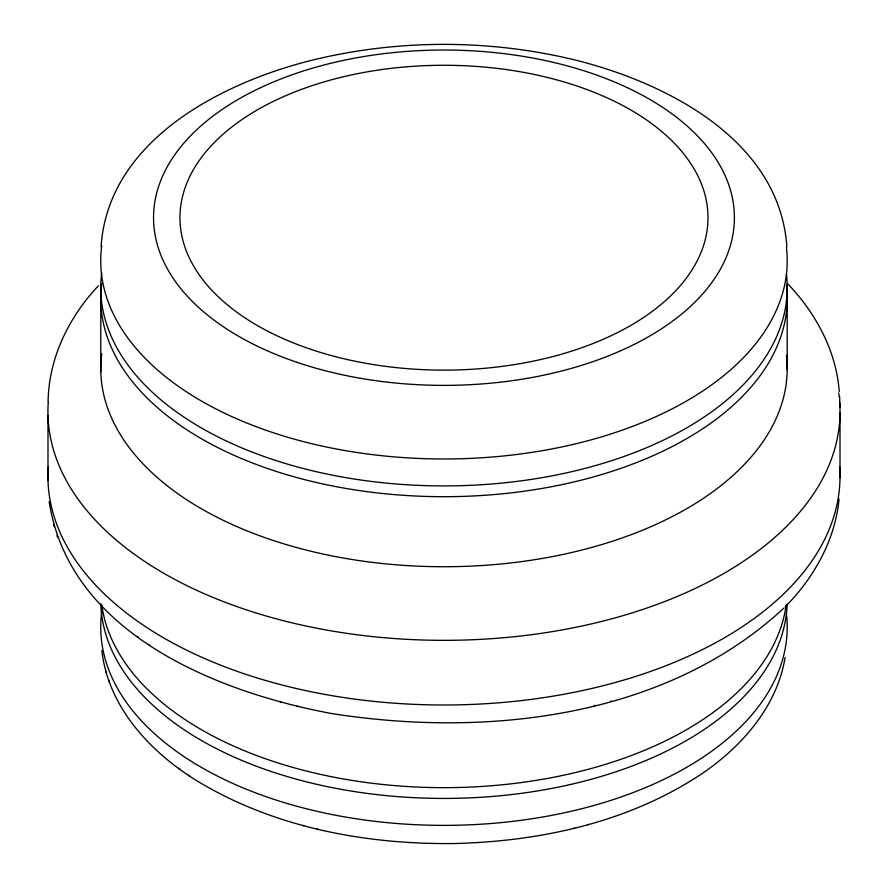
<?xml version="1.0" encoding="UTF-8"?>
<svg xmlns="http://www.w3.org/2000/svg" width="888" height="888" viewBox="0 0 888 888"><rect width="100%" height="100%" fill="white"/><g stroke="black" fill="none" stroke-linecap="round" stroke-linejoin="round"><path stroke-width="1.33" d="M48.107 401.953C48.563 358.441 68.809 317.06 98.357 285.814M101.066 246.653C108.047 142.568 216.861 85.204 306.16 61.694L307.248 61.416C395.293 38.972 488.966 38.728 577.178 60.506L578.221 60.773C668.964 84.027 779.742 141.203 786.868 246.875M839.049 498.989C835.22 540.082 813.896 577.866 785.17 606.826M785.114 657.453C776.956 707.07 741.225 747.385 700.588 774.569C627.983 822.554 539.671 841.558 453.624 843.545C366.222 844.521 276.412 827.816 200.466 782.961C152.336 754.334 108.38 708.535 101.865 650.56M783.915 608.069C664.968 718.47 485.803 737.773 331.513 713.53C216.261 691.952 69.453 633.122 49.162 501.642M573.626 828.404L574.658 828.138M587.701 824.73L588.833 824.43M594.261 705.583L595.282 705.327M610.567 701.32L611.71 701.032M280.308 702.153L281.418 702.43M296.814 706.326L297.813 706.582M302.63 825.396L303.74 825.685M316.883 829.004L317.882 829.259M137.085 636.363L138.495 637.351M148.707 644.455L150.061 645.398M178.51 768.331L179.909 769.319M188.567 775.335L189.91 776.279M787.401 283.494C815.606 312.731 836.241 350.682 839.26 391.686M105.783 670.94L106.371 672.827M108.636 679.986L109.224 681.862M53.624 524.83L54.212 526.728M56.921 535.275L57.509 537.151M839.637 396.514L839.959 407.148M840.004 413.009L840.004 477.666M787.201 299.678L787.201 369.73M100.788 301.987L100.788 372.028M47.996 415.673L47.996 480.33M786.435 613.885A343.234 198.168 0 0 1 442.546 825.374A343.234 198.168 0 0 1 101.72 612.243M786.435 247.475A343.234 198.168 0 0 1 442.546 458.974A343.234 198.168 0 0 1 101.72 245.832M786.435 274.414A343.234 198.168 0 0 1 442.546 485.914A343.234 198.168 0 0 1 101.72 272.771M786.435 285.192A343.234 198.168 0 0 1 442.546 496.692A343.234 198.168 0 0 1 101.72 283.55M786.435 355.244A343.234 198.168 0 0 1 442.546 566.733A343.234 198.168 0 0 1 101.72 353.602M839.682 402.375A396.037 228.649 0 0 1 443.978 640.337A396.037 228.649 0 0 1 48.263 402.375M838.705 393.073A396.037 228.649 0 0 1 839.204 397.058M839.682 467.033A396.037 228.649 0 0 1 443.978 704.994A396.037 228.649 0 0 1 48.263 467.033M787.145 604.062A343.234 198.168 0 0 1 443.689 798.434A343.234 198.168 0 0 1 100.788 603.729M786.135 605.128A343.234 198.168 0 0 1 443.689 787.656A343.234 198.168 0 0 1 101.765 604.795M310.634 349.262A264.025 152.436 0 0 0 707.991 218.581A264.025 152.436 0 0 0 313.298 85.248A264.025 152.436 0 0 0 310.634 349.262M297.302 362.426A290.432 167.677 0 0 0 734.398 218.67A290.432 167.677 0 0 0 300.222 72.006A290.432 167.677 0 0 0 297.302 362.426"/></g></svg>
